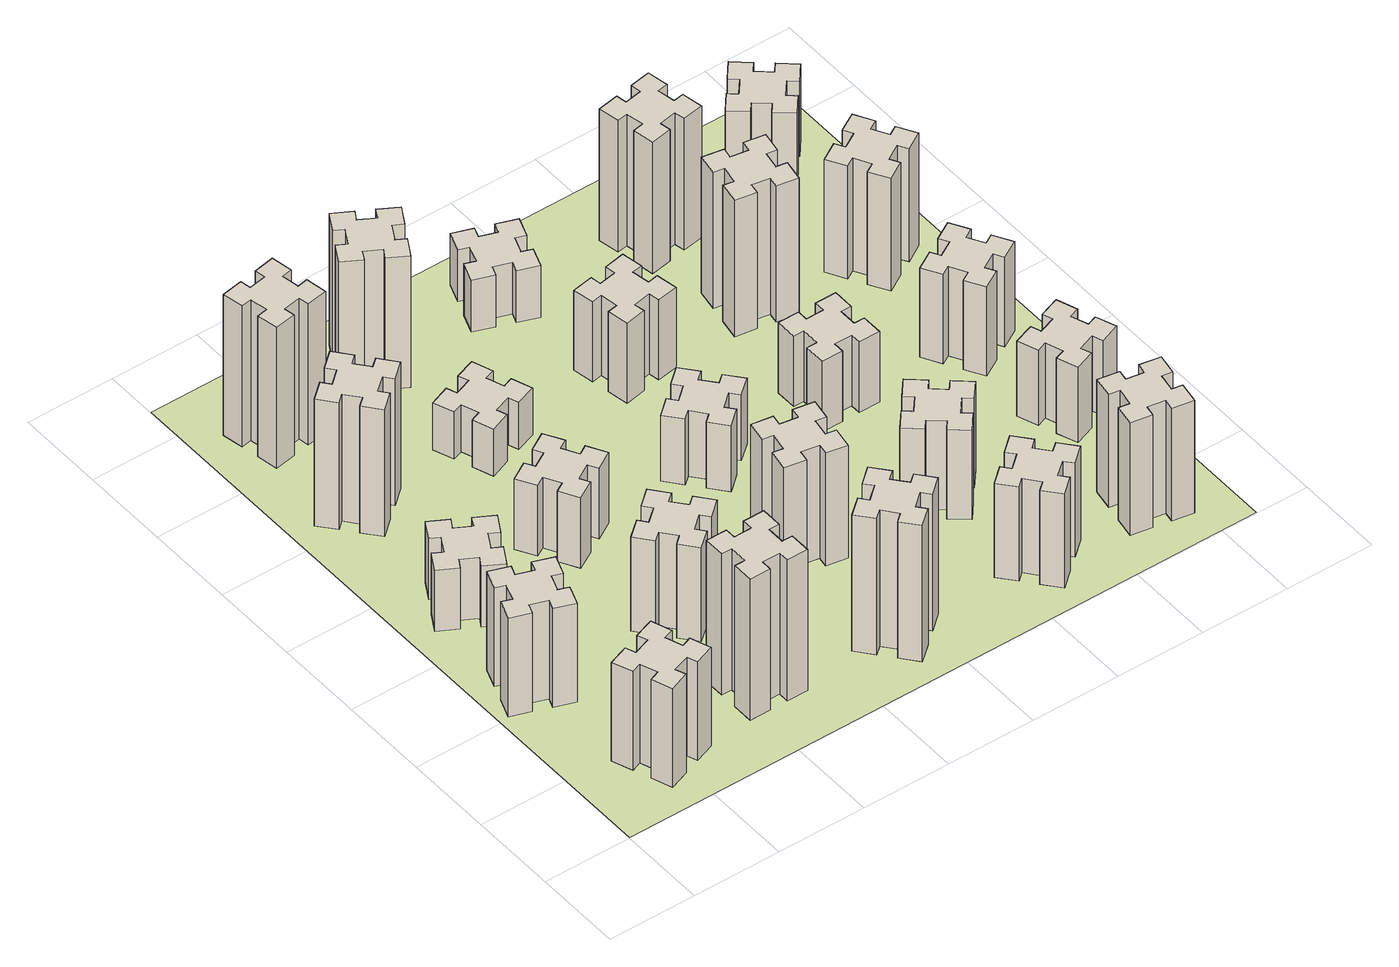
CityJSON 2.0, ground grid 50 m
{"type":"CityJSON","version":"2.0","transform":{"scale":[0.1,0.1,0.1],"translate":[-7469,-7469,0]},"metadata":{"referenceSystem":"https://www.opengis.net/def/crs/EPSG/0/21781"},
"CityObjects":{
"building1":{"type":"Building","attributes":{"class":"1000","function":"1000","usage":"1000","yearOfConstruction":2016,"roofType":"1000","measuredHeight":63,"storeysAboveGround":30,"storeysBelowGround":0},"geometry":[{"type":"Solid","lod":"1","boundaries":[[[[0,1,2,3,4,5,6,7,8,9,10,11,12,13,14,15,16,17,18,19]],[[17,16,20,21]],[[16,15,22,20]],[[15,14,23,22]],[[14,13,24,23]],[[13,12,25,24]],[[12,11,26,25]],[[11,10,27,26]],[[10,9,28,27]],[[9,8,29,28]],[[8,7,30,29]],[[7,6,31,30]],[[6,5,32,31]],[[5,4,33,32]],[[4,3,34,33]],[[3,2,35,34]],[[2,1,36,35]],[[1,0,37,36]],[[0,19,38,37]],[[19,18,39,38]],[[18,17,21,39]],[[24,25,26,27,28,29,30,31,32,33,34,35,36,37,38,39,21,20,22,23]]]]}]},
"building2":{"type":"Building","attributes":{"class":"1000","function":"1000","usage":"1000","yearOfConstruction":2016,"roofType":"1000","measuredHeight":63,"storeysAboveGround":30,"storeysBelowGround":0},"geometry":[{"type":"Solid","lod":"1","boundaries":[[[[40,41,42,43,44,45,46,47,48,49,50,51,52,53,54,55,56,57,58,59]],[[57,56,60,61]],[[56,55,62,60]],[[55,54,63,62]],[[54,53,64,63]],[[53,52,65,64]],[[52,51,66,65]],[[51,50,67,66]],[[50,49,68,67]],[[49,48,69,68]],[[48,47,70,69]],[[47,46,71,70]],[[46,45,72,71]],[[45,44,73,72]],[[44,43,74,73]],[[43,42,75,74]],[[42,41,76,75]],[[41,40,77,76]],[[40,59,78,77]],[[59,58,79,78]],[[58,57,61,79]],[[64,65,66,67,68,69,70,71,72,73,74,75,76,77,78,79,61,60,62,63]]]]}]},
"building3":{"type":"Building","attributes":{"class":"1000","function":"1000","usage":"1000","yearOfConstruction":2016,"roofType":"1000","measuredHeight":39,"storeysAboveGround":30,"storeysBelowGround":0},"geometry":[{"type":"Solid","lod":"1","boundaries":[[[[80,81,82,83,84,85,86,87,88,89,90,91,92,93,94,95,96,97,98,99]],[[97,96,100,101]],[[96,95,102,100]],[[95,94,103,102]],[[94,93,104,103]],[[93,92,105,104]],[[92,91,106,105]],[[91,90,107,106]],[[90,89,108,107]],[[89,88,109,108]],[[88,87,110,109]],[[87,86,111,110]],[[86,85,112,111]],[[85,84,113,112]],[[84,83,114,113]],[[83,82,115,114]],[[82,81,116,115]],[[81,80,117,116]],[[80,99,118,117]],[[99,98,119,118]],[[98,97,101,119]],[[104,105,106,107,108,109,110,111,112,113,114,115,116,117,118,119,101,100,102,103]]]]}]},
"building4":{"type":"Building","attributes":{"class":"1000","function":"1000","usage":"1000","yearOfConstruction":2016,"roofType":"1000","measuredHeight":81,"storeysAboveGround":30,"storeysBelowGround":0},"geometry":[{"type":"Solid","lod":"1","boundaries":[[[[120,121,122,123,124,125,126,127,128,129,130,131,132,133,134,135,136,137,138,139]],[[137,136,140,141]],[[136,135,142,140]],[[135,134,143,142]],[[134,133,144,143]],[[133,132,145,144]],[[132,131,146,145]],[[131,130,147,146]],[[130,129,148,147]],[[129,128,149,148]],[[128,127,150,149]],[[127,126,151,150]],[[126,125,152,151]],[[125,124,153,152]],[[124,123,154,153]],[[123,122,155,154]],[[122,121,156,155]],[[121,120,157,156]],[[120,139,158,157]],[[139,138,159,158]],[[138,137,141,159]],[[144,145,146,147,148,149,150,151,152,153,154,155,156,157,158,159,141,140,142,143]]]]}]},
"building5":{"type":"Building","attributes":{"class":"1000","function":"1000","usage":"1000","yearOfConstruction":2016,"roofType":"1000","measuredHeight":90,"storeysAboveGround":30,"storeysBelowGround":0},"geometry":[{"type":"Solid","lod":"1","boundaries":[[[[160,161,162,163,164,165,166,167,168,169,170,171,172,173,174,175,176,177,178,179]],[[177,176,180,181]],[[176,175,182,180]],[[175,174,183,182]],[[174,173,184,183]],[[173,172,185,184]],[[172,171,186,185]],[[171,170,187,186]],[[170,169,188,187]],[[169,168,189,188]],[[168,167,190,189]],[[167,166,191,190]],[[166,165,192,191]],[[165,164,193,192]],[[164,163,194,193]],[[163,162,195,194]],[[162,161,196,195]],[[161,160,197,196]],[[160,179,198,197]],[[179,178,199,198]],[[178,177,181,199]],[[184,185,186,187,188,189,190,191,192,193,194,195,196,197,198,199,181,180,182,183]]]]}]},
"building6":{"type":"Building","attributes":{"class":"1000","function":"1000","usage":"1000","yearOfConstruction":2016,"roofType":"1000","measuredHeight":90,"storeysAboveGround":30,"storeysBelowGround":0},"geometry":[{"type":"Solid","lod":"1","boundaries":[[[[200,201,202,203,204,205,206,207,208,209,210,211,212,213,214,215,216,217,218,219]],[[217,216,220,221]],[[216,215,222,220]],[[215,214,223,222]],[[214,213,224,223]],[[213,212,225,224]],[[212,211,226,225]],[[211,210,227,226]],[[210,209,228,227]],[[209,208,229,228]],[[208,207,230,229]],[[207,206,231,230]],[[206,205,232,231]],[[205,204,233,232]],[[204,203,234,233]],[[203,202,235,234]],[[202,201,236,235]],[[201,200,237,236]],[[200,219,238,237]],[[219,218,239,238]],[[218,217,221,239]],[[224,225,226,227,228,229,230,231,232,233,234,235,236,237,238,239,221,220,222,223]]]]}]},
"building7":{"type":"Building","attributes":{"class":"1000","function":"1000","usage":"1000","yearOfConstruction":2016,"roofType":"1000","measuredHeight":60,"storeysAboveGround":30,"storeysBelowGround":0},"geometry":[{"type":"Solid","lod":"1","boundaries":[[[[240,241,242,243,244,245,246,247,248,249,250,251,252,253,254,255,256,257,258,259]],[[257,256,260,261]],[[256,255,262,260]],[[255,254,263,262]],[[254,253,264,263]],[[253,252,265,264]],[[252,251,266,265]],[[251,250,267,266]],[[250,249,268,267]],[[249,248,269,268]],[[248,247,270,269]],[[247,246,271,270]],[[246,245,272,271]],[[245,244,273,272]],[[244,243,274,273]],[[243,242,275,274]],[[242,241,276,275]],[[241,240,277,276]],[[240,259,278,277]],[[259,258,279,278]],[[258,257,261,279]],[[264,265,266,267,268,269,270,271,272,273,274,275,276,277,278,279,261,260,262,263]]]]}]},
"building8":{"type":"Building","attributes":{"class":"1000","function":"1000","usage":"1000","yearOfConstruction":2016,"roofType":"1000","measuredHeight":45,"storeysAboveGround":30,"storeysBelowGround":0},"geometry":[{"type":"Solid","lod":"1","boundaries":[[[[280,281,282,283,284,285,286,287,288,289,290,291,292,293,294,295,296,297,298,299]],[[297,296,300,301]],[[296,295,302,300]],[[295,294,303,302]],[[294,293,304,303]],[[293,292,305,304]],[[292,291,306,305]],[[291,290,307,306]],[[290,289,308,307]],[[289,288,309,308]],[[288,287,310,309]],[[287,286,311,310]],[[286,285,312,311]],[[285,284,313,312]],[[284,283,314,313]],[[283,282,315,314]],[[282,281,316,315]],[[281,280,317,316]],[[280,299,318,317]],[[299,298,319,318]],[[298,297,301,319]],[[304,305,306,307,308,309,310,311,312,313,314,315,316,317,318,319,301,300,302,303]]]]}]},
"building9":{"type":"Building","attributes":{"class":"1000","function":"1000","usage":"1000","yearOfConstruction":2016,"roofType":"1000","measuredHeight":30,"storeysAboveGround":30,"storeysBelowGround":0},"geometry":[{"type":"Solid","lod":"1","boundaries":[[[[320,321,322,323,324,325,326,327,328,329,330,331,332,333,334,335,336,337,338,339]],[[337,336,340,341]],[[336,335,342,340]],[[335,334,343,342]],[[334,333,344,343]],[[333,332,345,344]],[[332,331,346,345]],[[331,330,347,346]],[[330,329,348,347]],[[329,328,349,348]],[[328,327,350,349]],[[327,326,351,350]],[[326,325,352,351]],[[325,324,353,352]],[[324,323,354,353]],[[323,322,355,354]],[[322,321,356,355]],[[321,320,357,356]],[[320,339,358,357]],[[339,338,359,358]],[[338,337,341,359]],[[344,345,346,347,348,349,350,351,352,353,354,355,356,357,358,359,341,340,342,343]]]]}]},
"building10":{"type":"Building","attributes":{"class":"1000","function":"1000","usage":"1000","yearOfConstruction":2016,"roofType":"1000","measuredHeight":87,"storeysAboveGround":30,"storeysBelowGround":0},"geometry":[{"type":"Solid","lod":"1","boundaries":[[[[360,361,362,363,364,365,366,367,368,369,370,371,372,373,374,375,376,377,378,379]],[[377,376,380,381]],[[376,375,382,380]],[[375,374,383,382]],[[374,373,384,383]],[[373,372,385,384]],[[372,371,386,385]],[[371,370,387,386]],[[370,369,388,387]],[[369,368,389,388]],[[368,367,390,389]],[[367,366,391,390]],[[366,365,392,391]],[[365,364,393,392]],[[364,363,394,393]],[[363,362,395,394]],[[362,361,396,395]],[[361,360,397,396]],[[360,379,398,397]],[[379,378,399,398]],[[378,377,381,399]],[[384,385,386,387,388,389,390,391,392,393,394,395,396,397,398,399,381,380,382,383]]]]}]},
"building11":{"type":"Building","attributes":{"class":"1000","function":"1000","usage":"1000","yearOfConstruction":2016,"roofType":"1000","measuredHeight":84,"storeysAboveGround":30,"storeysBelowGround":0},"geometry":[{"type":"Solid","lod":"1","boundaries":[[[[400,401,402,403,404,405,406,407,408,409,410,411,412,413,414,415,416,417,418,419]],[[417,416,420,421]],[[416,415,422,420]],[[415,414,423,422]],[[414,413,424,423]],[[413,412,425,424]],[[412,411,426,425]],[[411,410,427,426]],[[410,409,428,427]],[[409,408,429,428]],[[408,407,430,429]],[[407,406,431,430]],[[406,405,432,431]],[[405,404,433,432]],[[404,403,434,433]],[[403,402,435,434]],[[402,401,436,435]],[[401,400,437,436]],[[400,419,438,437]],[[419,418,439,438]],[[418,417,421,439]],[[424,425,426,427,428,429,430,431,432,433,434,435,436,437,438,439,421,420,422,423]]]]}]},
"building12":{"type":"Building","attributes":{"class":"1000","function":"1000","usage":"1000","yearOfConstruction":2016,"roofType":"1000","measuredHeight":72,"storeysAboveGround":30,"storeysBelowGround":0},"geometry":[{"type":"Solid","lod":"1","boundaries":[[[[440,441,442,443,444,445,446,447,448,449,450,451,452,453,454,455,456,457,458,459]],[[457,456,460,461]],[[456,455,462,460]],[[455,454,463,462]],[[454,453,464,463]],[[453,452,465,464]],[[452,451,466,465]],[[451,450,467,466]],[[450,449,468,467]],[[449,448,469,468]],[[448,447,470,469]],[[447,446,471,470]],[[446,445,472,471]],[[445,444,473,472]],[[444,443,474,473]],[[443,442,475,474]],[[442,441,476,475]],[[441,440,477,476]],[[440,459,478,477]],[[459,458,479,478]],[[458,457,461,479]],[[464,465,466,467,468,469,470,471,472,473,474,475,476,477,478,479,461,460,462,463]]]]}]},
"building13":{"type":"Building","attributes":{"class":"1000","function":"1000","usage":"1000","yearOfConstruction":2016,"roofType":"1000","measuredHeight":42,"storeysAboveGround":30,"storeysBelowGround":0},"geometry":[{"type":"Solid","lod":"1","boundaries":[[[[480,481,482,483,484,485,486,487,488,489,490,491,492,493,494,495,496,497,498,499]],[[497,496,500,501]],[[496,495,502,500]],[[495,494,503,502]],[[494,493,504,503]],[[493,492,505,504]],[[492,491,506,505]],[[491,490,507,506]],[[490,489,508,507]],[[489,488,509,508]],[[488,487,510,509]],[[487,486,511,510]],[[486,485,512,511]],[[485,484,513,512]],[[484,483,514,513]],[[483,482,515,514]],[[482,481,516,515]],[[481,480,517,516]],[[480,499,518,517]],[[499,498,519,518]],[[498,497,501,519]],[[504,505,506,507,508,509,510,511,512,513,514,515,516,517,518,519,501,500,502,503]]]]}]},
"building14":{"type":"Building","attributes":{"class":"1000","function":"1000","usage":"1000","yearOfConstruction":2016,"roofType":"1000","measuredHeight":51,"storeysAboveGround":30,"storeysBelowGround":0},"geometry":[{"type":"Solid","lod":"1","boundaries":[[[[520,521,522,523,524,525,526,527,528,529,530,531,532,533,534,535,536,537,538,539]],[[537,536,540,541]],[[536,535,542,540]],[[535,534,543,542]],[[534,533,544,543]],[[533,532,545,544]],[[532,531,546,545]],[[531,530,547,546]],[[530,529,548,547]],[[529,528,549,548]],[[528,527,550,549]],[[527,526,551,550]],[[526,525,552,551]],[[525,524,553,552]],[[524,523,554,553]],[[523,522,555,554]],[[522,521,556,555]],[[521,520,557,556]],[[520,539,558,557]],[[539,538,559,558]],[[538,537,541,559]],[[544,545,546,547,548,549,550,551,552,553,554,555,556,557,558,559,541,540,542,543]]]]}]},
"building15":{"type":"Building","attributes":{"class":"1000","function":"1000","usage":"1000","yearOfConstruction":2016,"roofType":"1000","measuredHeight":33,"storeysAboveGround":30,"storeysBelowGround":0},"geometry":[{"type":"Solid","lod":"1","boundaries":[[[[560,561,562,563,564,565,566,567,568,569,570,571,572,573,574,575,576,577,578,579]],[[577,576,580,581]],[[576,575,582,580]],[[575,574,583,582]],[[574,573,584,583]],[[573,572,585,584]],[[572,571,586,585]],[[571,570,587,586]],[[570,569,588,587]],[[569,568,589,588]],[[568,567,590,589]],[[567,566,591,590]],[[566,565,592,591]],[[565,564,593,592]],[[564,563,594,593]],[[563,562,595,594]],[[562,561,596,595]],[[561,560,597,596]],[[560,579,598,597]],[[579,578,599,598]],[[578,577,581,599]],[[584,585,586,587,588,589,590,591,592,593,594,595,596,597,598,599,581,580,582,583]]]]}]},
"building16":{"type":"Building","attributes":{"class":"1000","function":"1000","usage":"1000","yearOfConstruction":2016,"roofType":"1000","measuredHeight":60,"storeysAboveGround":30,"storeysBelowGround":0},"geometry":[{"type":"Solid","lod":"1","boundaries":[[[[600,601,602,603,604,605,606,607,608,609,610,611,612,613,614,615,616,617,618,619]],[[617,616,620,621]],[[616,615,622,620]],[[615,614,623,622]],[[614,613,624,623]],[[613,612,625,624]],[[612,611,626,625]],[[611,610,627,626]],[[610,609,628,627]],[[609,608,629,628]],[[608,607,630,629]],[[607,606,631,630]],[[606,605,632,631]],[[605,604,633,632]],[[604,603,634,633]],[[603,602,635,634]],[[602,601,636,635]],[[601,600,637,636]],[[600,619,638,637]],[[619,618,639,638]],[[618,617,621,639]],[[624,625,626,627,628,629,630,631,632,633,634,635,636,637,638,639,621,620,622,623]]]]}]},
"building17":{"type":"Building","attributes":{"class":"1000","function":"1000","usage":"1000","yearOfConstruction":2016,"roofType":"1000","measuredHeight":57,"storeysAboveGround":30,"storeysBelowGround":0},"geometry":[{"type":"Solid","lod":"1","boundaries":[[[[640,641,642,643,644,645,646,647,648,649,650,651,652,653,654,655,656,657,658,659]],[[657,656,660,661]],[[656,655,662,660]],[[655,654,663,662]],[[654,653,664,663]],[[653,652,665,664]],[[652,651,666,665]],[[651,650,667,666]],[[650,649,668,667]],[[649,648,669,668]],[[648,647,670,669]],[[647,646,671,670]],[[646,645,672,671]],[[645,644,673,672]],[[644,643,674,673]],[[643,642,675,674]],[[642,641,676,675]],[[641,640,677,676]],[[640,659,678,677]],[[659,658,679,678]],[[658,657,661,679]],[[664,665,666,667,668,669,670,671,672,673,674,675,676,677,678,679,661,660,662,663]]]]}]},
"building18":{"type":"Building","attributes":{"class":"1000","function":"1000","usage":"1000","yearOfConstruction":2016,"roofType":"1000","measuredHeight":45,"storeysAboveGround":30,"storeysBelowGround":0},"geometry":[{"type":"Solid","lod":"1","boundaries":[[[[680,681,682,683,684,685,686,687,688,689,690,691,692,693,694,695,696,697,698,699]],[[697,696,700,701]],[[696,695,702,700]],[[695,694,703,702]],[[694,693,704,703]],[[693,692,705,704]],[[692,691,706,705]],[[691,690,707,706]],[[690,689,708,707]],[[689,688,709,708]],[[688,687,710,709]],[[687,686,711,710]],[[686,685,712,711]],[[685,684,713,712]],[[684,683,714,713]],[[683,682,715,714]],[[682,681,716,715]],[[681,680,717,716]],[[680,699,718,717]],[[699,698,719,718]],[[698,697,701,719]],[[704,705,706,707,708,709,710,711,712,713,714,715,716,717,718,719,701,700,702,703]]]]}]},
"building19":{"type":"Building","attributes":{"class":"1000","function":"1000","usage":"1000","yearOfConstruction":2016,"roofType":"1000","measuredHeight":72,"storeysAboveGround":30,"storeysBelowGround":0},"geometry":[{"type":"Solid","lod":"1","boundaries":[[[[720,721,722,723,724,725,726,727,728,729,730,731,732,733,734,735,736,737,738,739]],[[737,736,740,741]],[[736,735,742,740]],[[735,734,743,742]],[[734,733,744,743]],[[733,732,745,744]],[[732,731,746,745]],[[731,730,747,746]],[[730,729,748,747]],[[729,728,749,748]],[[728,727,750,749]],[[727,726,751,750]],[[726,725,752,751]],[[725,724,753,752]],[[724,723,754,753]],[[723,722,755,754]],[[722,721,756,755]],[[721,720,757,756]],[[720,739,758,757]],[[739,738,759,758]],[[738,737,741,759]],[[744,745,746,747,748,749,750,751,752,753,754,755,756,757,758,759,741,740,742,743]]]]}]},
"building20":{"type":"Building","attributes":{"class":"1000","function":"1000","usage":"1000","yearOfConstruction":2016,"roofType":"1000","measuredHeight":87,"storeysAboveGround":30,"storeysBelowGround":0},"geometry":[{"type":"Solid","lod":"1","boundaries":[[[[760,761,762,763,764,765,766,767,768,769,770,771,772,773,774,775,776,777,778,779]],[[777,776,780,781]],[[776,775,782,780]],[[775,774,783,782]],[[774,773,784,783]],[[773,772,785,784]],[[772,771,786,785]],[[771,770,787,786]],[[770,769,788,787]],[[769,768,789,788]],[[768,767,790,789]],[[767,766,791,790]],[[766,765,792,791]],[[765,764,793,792]],[[764,763,794,793]],[[763,762,795,794]],[[762,761,796,795]],[[761,760,797,796]],[[760,779,798,797]],[[779,778,799,798]],[[778,777,781,799]],[[784,785,786,787,788,789,790,791,792,793,794,795,796,797,798,799,781,780,782,783]]]]}]},
"building21":{"type":"Building","attributes":{"class":"1000","function":"1000","usage":"1000","yearOfConstruction":2016,"roofType":"1000","measuredHeight":84,"storeysAboveGround":30,"storeysBelowGround":0},"geometry":[{"type":"Solid","lod":"1","boundaries":[[[[800,801,802,803,804,805,806,807,808,809,810,811,812,813,814,815,816,817,818,819]],[[817,816,820,821]],[[816,815,822,820]],[[815,814,823,822]],[[814,813,824,823]],[[813,812,825,824]],[[812,811,826,825]],[[811,810,827,826]],[[810,809,828,827]],[[809,808,829,828]],[[808,807,830,829]],[[807,806,831,830]],[[806,805,832,831]],[[805,804,833,832]],[[804,803,834,833]],[[803,802,835,834]],[[802,801,836,835]],[[801,800,837,836]],[[800,819,838,837]],[[819,818,839,838]],[[818,817,821,839]],[[824,825,826,827,828,829,830,831,832,833,834,835,836,837,838,839,821,820,822,823]]]]}]},
"building22":{"type":"Building","attributes":{"class":"1000","function":"1000","usage":"1000","yearOfConstruction":2016,"roofType":"1000","measuredHeight":48,"storeysAboveGround":30,"storeysBelowGround":0},"geometry":[{"type":"Solid","lod":"1","boundaries":[[[[840,841,842,843,844,845,846,847,848,849,850,851,852,853,854,855,856,857,858,859]],[[857,856,860,861]],[[856,855,862,860]],[[855,854,863,862]],[[854,853,864,863]],[[853,852,865,864]],[[852,851,866,865]],[[851,850,867,866]],[[850,849,868,867]],[[849,848,869,868]],[[848,847,870,869]],[[847,846,871,870]],[[846,845,872,871]],[[845,844,873,872]],[[844,843,874,873]],[[843,842,875,874]],[[842,841,876,875]],[[841,840,877,876]],[[840,859,878,877]],[[859,858,879,878]],[[858,857,861,879]],[[864,865,866,867,868,869,870,871,872,873,874,875,876,877,878,879,861,860,862,863]]]]}]},
"building23":{"type":"Building","attributes":{"class":"1000","function":"1000","usage":"1000","yearOfConstruction":2016,"roofType":"1000","measuredHeight":57,"storeysAboveGround":30,"storeysBelowGround":0},"geometry":[{"type":"Solid","lod":"1","boundaries":[[[[880,881,882,883,884,885,886,887,888,889,890,891,892,893,894,895,896,897,898,899]],[[897,896,900,901]],[[896,895,902,900]],[[895,894,903,902]],[[894,893,904,903]],[[893,892,905,904]],[[892,891,906,905]],[[891,890,907,906]],[[890,889,908,907]],[[889,888,909,908]],[[888,887,910,909]],[[887,886,911,910]],[[886,885,912,911]],[[885,884,913,912]],[[884,883,914,913]],[[883,882,915,914]],[[882,881,916,915]],[[881,880,917,916]],[[880,899,918,917]],[[899,898,919,918]],[[898,897,901,919]],[[904,905,906,907,908,909,910,911,912,913,914,915,916,917,918,919,901,900,902,903]]]]}]},
"building24":{"type":"Building","attributes":{"class":"1000","function":"1000","usage":"1000","yearOfConstruction":2016,"roofType":"1000","measuredHeight":72,"storeysAboveGround":30,"storeysBelowGround":0},"geometry":[{"type":"Solid","lod":"1","boundaries":[[[[920,921,922,923,924,925,926,927,928,929,930,931,932,933,934,935,936,937,938,939]],[[937,936,940,941]],[[936,935,942,940]],[[935,934,943,942]],[[934,933,944,943]],[[933,932,945,944]],[[932,931,946,945]],[[931,930,947,946]],[[930,929,948,947]],[[929,928,949,948]],[[928,927,950,949]],[[927,926,951,950]],[[926,925,952,951]],[[925,924,953,952]],[[924,923,954,953]],[[923,922,955,954]],[[922,921,956,955]],[[921,920,957,956]],[[920,939,958,957]],[[939,938,959,958]],[[938,937,941,959]],[[944,945,946,947,948,949,950,951,952,953,954,955,956,957,958,959,941,940,942,943]]]]}]},
"building25":{"type":"Building","attributes":{"class":"1000","function":"1000","usage":"1000","yearOfConstruction":2016,"roofType":"1000","measuredHeight":48,"storeysAboveGround":30,"storeysBelowGround":0},"geometry":[{"type":"Solid","lod":"1","boundaries":[[[[960,961,962,963,964,965,966,967,968,969,970,971,972,973,974,975,976,977,978,979]],[[977,976,980,981]],[[976,975,982,980]],[[975,974,983,982]],[[974,973,984,983]],[[973,972,985,984]],[[972,971,986,985]],[[971,970,987,986]],[[970,969,988,987]],[[969,968,989,988]],[[968,967,990,989]],[[967,966,991,990]],[[966,965,992,991]],[[965,964,993,992]],[[964,963,994,993]],[[963,962,995,994]],[[962,961,996,995]],[[961,960,997,996]],[[960,979,998,997]],[[979,978,999,998]],[[978,977,981,999]],[[984,985,986,987,988,989,990,991,992,993,994,995,996,997,998,999,981,980,982,983]]]]}]},
"landuse1":{"type":"LandUse","attributes":{"name":"plot1","function":"1010"},"geometry":[{"type":"MultiSurface","lod":"1","boundaries":[[[1000,1001,1002,1003]]]}]}
},
"vertices":[
[355,385,0],[389,291,0],[333,270,0],[374,157,0],[487,199,0],[466,255,0],[560,289,0],[580,233,0],[693,274,0],[652,387,0],[596,366,0],[562,460,0],[618,480,0],[577,593,0],[464,552,0],[485,496,0],[391,462,0],[370,518,0],[257,477,0],[299,364,0],[391,462,630],[370,518,630],[485,496,630],[464,552,630],[577,593,630],[618,480,630],[562,460,630],[596,366,630],[652,387,630],[693,274,630],[580,233,630],[560,289,630],[466,255,630],[487,199,630],[374,157,630],[333,270,630],[389,291,630],[355,385,630],[299,364,630],[257,477,630],
[189,1200,0],[155,1106,0],[99,1127,0],[57,1014,0],[170,973,0],[191,1029,0],[285,995,0],[264,939,0],[377,897,0],[418,1010,0],[362,1031,0],[396,1125,0],[452,1104,0],[493,1217,0],[380,1258,0],[360,1202,0],[266,1236,0],[287,1292,0],[174,1333,0],[133,1220,0],[266,1236,630],[287,1292,630],[360,1202,630],[380,1258,630],[493,1217,630],[452,1104,630],[396,1125,630],[362,1031,630],[418,1010,630],[377,897,630],[264,939,630],[285,995,630],[191,1029,630],[170,973,630],[57,1014,630],[99,1127,630],[155,1106,630],[189,1200,630],[133,1220,630],[174,1333,630],
[474,1826,0],[387,1876,0],[417,1928,0],[313,1988,0],[253,1884,0],[305,1854,0],[255,1767,0],[203,1797,0],[143,1693,0],[247,1633,0],[277,1685,0],[364,1635,0],[334,1583,0],[438,1523,0],[498,1627,0],[446,1657,0],[496,1744,0],[548,1714,0],[608,1818,0],[504,1878,0],[496,1744,390],[548,1714,390],[446,1657,390],[498,1627,390],[438,1523,390],[334,1583,390],[364,1635,390],[277,1685,390],[247,1633,390],[143,1693,390],[203,1797,390],[255,1767,390],[305,1854,390],[253,1884,390],[313,1988,390],[417,1928,390],[387,1876,390],[474,1826,390],[504,1878,390],[608,1818,390],
[343,2712,0],[266,2647,0],[228,2693,0],[136,2616,0],[213,2524,0],[259,2563,0],[323,2486,0],[277,2448,0],[354,2356,0],[446,2433,0],[408,2479,0],[484,2543,0],[523,2497,0],[615,2574,0],[538,2666,0],[492,2628,0],[427,2704,0],[473,2743,0],[396,2835,0],[304,2758,0],[427,2704,810],[473,2743,810],[492,2628,810],[538,2666,810],[615,2574,810],[523,2497,810],[484,2543,810],[408,2479,810],[446,2433,810],[354,2356,810],[277,2448,810],[323,2486,810],[259,2563,810],[213,2524,810],[136,2616,810],[228,2693,810],[266,2647,810],[343,2712,810],[304,2758,810],[396,2835,810],
[1165,585,0],[1065,585,0],[1065,645,0],[945,645,0],[945,525,0],[1005,525,0],[1005,425,0],[945,425,0],[945,305,0],[1065,305,0],[1065,365,0],[1165,365,0],[1165,305,0],[1285,305,0],[1285,425,0],[1225,425,0],[1225,525,0],[1285,525,0],[1285,645,0],[1165,645,0],[1225,525,900],[1285,525,900],[1225,425,900],[1285,425,900],[1285,305,900],[1165,305,900],[1165,365,900],[1065,365,900],[1065,305,900],[945,305,900],[945,425,900],[1005,425,900],[1005,525,900],[945,525,900],[945,645,900],[1065,645,900],[1065,585,900],[1165,585,900],[1165,645,900],[1285,645,900],
[258,3265,0],[276,3167,0],[217,3157,0],[237,3038,0],[356,3059,0],[345,3118,0],[444,3136,0],[454,3077,0],[572,3097,0],[551,3216,0],[492,3205,0],[475,3304,0],[534,3314,0],[513,3432,0],[395,3411,0],[405,3352,0],[307,3335,0],[297,3394,0],[178,3373,0],[199,3255,0],[307,3335,900],[297,3394,900],[405,3352,900],[395,3411,900],[513,3432,900],[534,3314,900],[475,3304,900],[492,3205,900],[551,3216,900],[572,3097,900],[454,3077,900],[444,3136,900],[345,3118,900],[356,3059,900],[237,3038,900],[217,3157,900],[276,3167,900],[258,3265,900],[199,3255,900],[178,3373,900],
[1148,999,0],[1224,1063,0],[1263,1017,0],[1355,1094,0],[1278,1186,0],[1232,1148,0],[1167,1224,0],[1213,1263,0],[1136,1355,0],[1044,1278,0],[1083,1232,0],[1006,1167,0],[968,1213,0],[876,1136,0],[953,1044,0],[999,1083,0],[1063,1006,0],[1017,968,0],[1094,876,0],[1186,953,0],[1063,1006,600],[1017,968,600],[999,1083,600],[953,1044,600],[876,1136,600],[968,1213,600],[1006,1167,600],[1083,1232,600],[1044,1278,600],[1136,1355,600],[1213,1263,600],[1167,1224,600],[1232,1148,600],[1278,1186,600],[1355,1094,600],[1263,1017,600],[1224,1063,600],[1148,999,600],[1186,953,600],[1094,876,600],
[1136,1867,0],[1086,1954,0],[1138,1984,0],[1078,2088,0],[974,2028,0],[1004,1976,0],[917,1926,0],[887,1978,0],[783,1918,0],[843,1814,0],[895,1844,0],[945,1757,0],[893,1727,0],[953,1623,0],[1057,1683,0],[1027,1735,0],[1114,1785,0],[1144,1733,0],[1248,1793,0],[1188,1897,0],[1114,1785,450],[1144,1733,450],[1027,1735,450],[1057,1683,450],[953,1623,450],[893,1727,450],[945,1757,450],[895,1844,450],[843,1814,450],[783,1918,450],[887,1978,450],[917,1926,450],[1004,1976,450],[974,2028,450],[1078,2088,450],[1138,1984,450],[1086,1954,450],[1136,1867,450],[1188,1897,450],[1248,1793,450],
[1106,2475,0],[1200,2509,0],[1220,2453,0],[1333,2494,0],[1292,2607,0],[1236,2586,0],[1202,2680,0],[1258,2700,0],[1217,2813,0],[1104,2772,0],[1125,2716,0],[1031,2682,0],[1010,2738,0],[897,2697,0],[939,2584,0],[995,2605,0],[1029,2511,0],[973,2490,0],[1014,2377,0],[1127,2419,0],[1029,2511,300],[973,2490,300],[995,2605,300],[939,2584,300],[897,2697,300],[1010,2738,300],[1031,2682,300],[1125,2716,300],[1104,2772,300],[1217,2813,300],[1258,2700,300],[1202,2680,300],[1236,2586,300],[1292,2607,300],[1333,2494,300],[1220,2453,300],[1200,2509,300],[1106,2475,300],[1127,2419,300],[1014,2377,300],
[1823,492,0],[1746,427,0],[1708,473,0],[1616,396,0],[1693,304,0],[1739,343,0],[1803,266,0],[1757,228,0],[1834,136,0],[1926,213,0],[1888,259,0],[1964,323,0],[2003,277,0],[2095,354,0],[2018,446,0],[1972,408,0],[1907,484,0],[1953,523,0],[1876,615,0],[1784,538,0],[1907,484,870],[1953,523,870],[1972,408,870],[2018,446,870],[2095,354,870],[2003,277,870],[1964,323,870],[1888,259,870],[1926,213,870],[1834,136,870],[1757,228,870],[1803,266,870],[1739,343,870],[1693,304,870],[1616,396,870],[1708,473,870],[1746,427,870],[1823,492,870],[1784,538,870],[1876,615,870],
[1086,3237,0],[1136,3324,0],[1188,3294,0],[1248,3398,0],[1144,3458,0],[1114,3406,0],[1027,3456,0],[1057,3508,0],[953,3568,0],[893,3464,0],[945,3434,0],[895,3347,0],[843,3377,0],[783,3273,0],[887,3213,0],[917,3265,0],[1004,3215,0],[974,3163,0],[1078,3103,0],[1138,3207,0],[1004,3215,840],[974,3163,840],[917,3265,840],[887,3213,840],[783,3273,840],[843,3377,840],[895,3347,840],[945,3434,840],[893,3464,840],[953,3568,840],[1057,3508,840],[1027,3456,840],[1114,3406,840],[1144,3458,840],[1248,3398,840],[1188,3294,840],[1136,3324,840],[1086,3237,840],[1138,3207,840],[1078,3103,840],
[1924,1215,0],[1825,1232,0],[1836,1291,0],[1717,1312,0],[1697,1194,0],[1756,1184,0],[1738,1085,0],[1679,1096,0],[1658,977,0],[1777,957,0],[1787,1016,0],[1885,998,0],[1875,939,0],[1993,918,0],[2014,1037,0],[1955,1047,0],[1972,1145,0],[2031,1135,0],[2052,1253,0],[1934,1274,0],[1972,1145,720],[2031,1135,720],[1955,1047,720],[2014,1037,720],[1993,918,720],[1875,939,720],[1885,998,720],[1787,1016,720],[1777,957,720],[1658,977,720],[1679,1096,720],[1738,1085,720],[1756,1184,720],[1697,1194,720],[1717,1312,720],[1836,1291,720],[1825,1232,720],[1924,1215,720],[1934,1274,720],[2052,1253,720],
[1739,1823,0],[1803,1746,0],[1757,1708,0],[1834,1616,0],[1926,1693,0],[1888,1739,0],[1964,1803,0],[2003,1757,0],[2095,1834,0],[2018,1926,0],[1972,1888,0],[1907,1964,0],[1953,2003,0],[1876,2095,0],[1784,2018,0],[1823,1972,0],[1746,1907,0],[1708,1953,0],[1616,1876,0],[1693,1784,0],[1746,1907,420],[1708,1953,420],[1823,1972,420],[1784,2018,420],[1876,2095,420],[1953,2003,420],[1907,1964,420],[1972,1888,420],[2018,1926,420],[2095,1834,420],[2003,1757,420],[1964,1803,420],[1888,1739,420],[1926,1693,420],[1834,1616,420],[1757,1708,420],[1803,1746,420],[1739,1823,420],[1693,1784,420],[1616,1876,420],
[2072,2565,0],[2055,2664,0],[2114,2674,0],[2093,2792,0],[1975,2771,0],[1985,2712,0],[1887,2695,0],[1877,2754,0],[1758,2733,0],[1779,2615,0],[1838,2625,0],[1856,2527,0],[1797,2517,0],[1817,2398,0],[1936,2419,0],[1925,2478,0],[2024,2496,0],[2034,2437,0],[2152,2457,0],[2131,2576,0],[2024,2496,510],[2034,2437,510],[1925,2478,510],[1936,2419,510],[1817,2398,510],[1797,2517,510],[1856,2527,510],[1838,2625,510],[1779,2615,510],[1758,2733,510],[1877,2754,510],[1887,2695,510],[1985,2712,510],[1975,2771,510],[2093,2792,510],[2114,2674,510],[2055,2664,510],[2072,2565,510],[2131,2576,510],[2152,2457,510],
[1671,3249,0],[1765,3215,0],[1744,3159,0],[1857,3117,0],[1898,3230,0],[1842,3251,0],[1876,3345,0],[1932,3324,0],[1973,3437,0],[1860,3478,0],[1840,3422,0],[1746,3456,0],[1767,3512,0],[1654,3553,0],[1613,3440,0],[1669,3420,0],[1635,3326,0],[1579,3347,0],[1537,3234,0],[1650,3193,0],[1635,3326,330],[1579,3347,330],[1669,3420,330],[1613,3440,330],[1654,3553,330],[1767,3512,330],[1746,3456,330],[1840,3422,330],[1860,3478,330],[1973,3437,330],[1932,3324,330],[1876,3345,330],[1842,3251,330],[1898,3230,330],[1857,3117,330],[1744,3159,330],[1765,3215,330],[1671,3249,330],[1650,3193,330],[1537,3234,330],
[2728,259,0],[2804,323,0],[2843,277,0],[2935,354,0],[2858,446,0],[2812,408,0],[2747,484,0],[2793,523,0],[2716,615,0],[2624,538,0],[2663,492,0],[2586,427,0],[2548,473,0],[2456,396,0],[2533,304,0],[2579,343,0],[2643,266,0],[2597,228,0],[2674,136,0],[2766,213,0],[2643,266,600],[2597,228,600],[2579,343,600],[2533,304,600],[2456,396,600],[2548,473,600],[2586,427,600],[2663,492,600],[2624,538,600],[2716,615,600],[2793,523,600],[2747,484,600],[2812,408,600],[2858,446,600],[2935,354,600],[2843,277,600],[2804,323,600],[2728,259,600],[2766,213,600],[2674,136,600],
[2486,963,0],[2563,899,0],[2524,853,0],[2616,776,0],[2693,868,0],[2647,906,0],[2712,983,0],[2758,944,0],[2835,1036,0],[2743,1113,0],[2704,1067,0],[2628,1132,0],[2666,1178,0],[2574,1255,0],[2497,1163,0],[2543,1124,0],[2479,1048,0],[2433,1086,0],[2356,994,0],[2448,917,0],[2479,1048,570],[2433,1086,570],[2543,1124,570],[2497,1163,570],[2574,1255,570],[2666,1178,570],[2628,1132,570],[2704,1067,570],[2743,1113,570],[2835,1036,570],[2758,944,570],[2712,983,570],[2647,906,570],[2693,868,570],[2616,776,570],[2524,853,570],[2563,899,570],[2486,963,570],[2448,917,570],[2356,994,570],
[2705,1805,0],[2705,1905,0],[2765,1905,0],[2765,2025,0],[2645,2025,0],[2645,1965,0],[2545,1965,0],[2545,2025,0],[2425,2025,0],[2425,1905,0],[2485,1905,0],[2485,1805,0],[2425,1805,0],[2425,1685,0],[2545,1685,0],[2545,1745,0],[2645,1745,0],[2645,1685,0],[2765,1685,0],[2765,1805,0],[2645,1745,450],[2645,1685,450],[2545,1745,450],[2545,1685,450],[2425,1685,450],[2425,1805,450],[2485,1805,450],[2485,1905,450],[2425,1905,450],[2425,2025,450],[2545,2025,450],[2545,1965,450],[2645,1965,450],[2645,2025,450],[2765,2025,450],[2765,1905,450],[2705,1905,450],[2705,1805,450],[2765,1805,450],[2765,1685,450],
[3236,444,0],[3218,345,0],[3159,356,0],[3138,237,0],[3257,217,0],[3267,276,0],[3365,258,0],[3355,199,0],[3473,178,0],[3494,297,0],[3435,307,0],[3452,405,0],[3511,395,0],[3532,513,0],[3414,534,0],[3404,475,0],[3305,492,0],[3316,551,0],[3197,572,0],[3177,454,0],[3305,492,720],[3316,551,720],[3404,475,720],[3414,534,720],[3532,513,720],[3511,395,720],[3452,405,720],[3435,307,720],[3494,297,720],[3473,178,720],[3355,199,720],[3365,258,720],[3267,276,720],[3257,217,720],[3138,237,720],[3159,356,720],[3218,345,720],[3236,444,720],[3177,454,720],[3197,572,720],
[2627,2496,0],[2725,2478,0],[2715,2419,0],[2833,2398,0],[2854,2517,0],[2795,2527,0],[2812,2625,0],[2871,2615,0],[2892,2733,0],[2774,2754,0],[2764,2695,0],[2665,2712,0],[2676,2771,0],[2557,2792,0],[2537,2674,0],[2596,2664,0],[2578,2565,0],[2519,2576,0],[2498,2457,0],[2617,2437,0],[2578,2565,870],[2519,2576,870],[2596,2664,870],[2537,2674,870],[2557,2792,870],[2676,2771,870],[2665,2712,870],[2764,2695,870],[2774,2754,870],[2892,2733,870],[2871,2615,870],[2812,2625,870],[2795,2527,870],[2854,2517,870],[2833,2398,870],[2715,2419,870],[2725,2478,870],[2627,2496,870],[2617,2437,870],[2498,2457,870],
[2478,3265,0],[2496,3167,0],[2437,3157,0],[2457,3038,0],[2576,3059,0],[2565,3118,0],[2664,3136,0],[2674,3077,0],[2792,3097,0],[2771,3216,0],[2712,3205,0],[2695,3304,0],[2754,3314,0],[2733,3432,0],[2615,3411,0],[2625,3352,0],[2527,3335,0],[2517,3394,0],[2398,3373,0],[2419,3255,0],[2527,3335,840],[2517,3394,840],[2625,3352,840],[2615,3411,840],[2733,3432,840],[2754,3314,840],[2695,3304,840],[2712,3205,840],[2771,3216,840],[2792,3097,840],[2674,3077,840],[2664,3136,840],[2565,3118,840],[2576,3059,840],[2457,3038,840],[2437,3157,840],[2496,3167,840],[2478,3265,840],[2419,3255,840],[2398,3373,840],
[3315,1125,0],[3349,1031,0],[3293,1010,0],[3334,897,0],[3447,939,0],[3426,995,0],[3520,1029,0],[3540,973,0],[3653,1014,0],[3612,1127,0],[3556,1106,0],[3522,1200,0],[3578,1220,0],[3537,1333,0],[3424,1292,0],[3445,1236,0],[3351,1202,0],[3330,1258,0],[3217,1217,0],[3259,1104,0],[3351,1202,480],[3330,1258,480],[3445,1236,480],[3424,1292,480],[3537,1333,480],[3578,1220,480],[3522,1200,480],[3556,1106,480],[3612,1127,480],[3653,1014,480],[3540,973,480],[3520,1029,480],[3426,995,480],[3447,939,480],[3334,897,480],[3293,1010,480],[3349,1031,480],[3315,1125,480],[3259,1104,480],[3217,1217,480],
[3215,1744,0],[3265,1657,0],[3213,1627,0],[3273,1523,0],[3377,1583,0],[3347,1635,0],[3434,1685,0],[3464,1633,0],[3568,1693,0],[3508,1797,0],[3456,1767,0],[3406,1854,0],[3458,1884,0],[3398,1988,0],[3294,1928,0],[3324,1876,0],[3237,1826,0],[3207,1878,0],[3103,1818,0],[3163,1714,0],[3237,1826,570],[3207,1878,570],[3324,1876,570],[3294,1928,570],[3398,1988,570],[3458,1884,570],[3406,1854,570],[3456,1767,570],[3508,1797,570],[3568,1693,570],[3464,1633,570],[3434,1685,570],[3347,1635,570],[3377,1583,570],[3273,1523,570],[3213,1627,570],[3265,1657,570],[3215,1744,570],[3163,1714,570],[3103,1818,570],
[3456,2507,0],[3406,2594,0],[3458,2624,0],[3398,2728,0],[3294,2668,0],[3324,2616,0],[3237,2566,0],[3207,2618,0],[3103,2558,0],[3163,2454,0],[3215,2484,0],[3265,2397,0],[3213,2367,0],[3273,2263,0],[3377,2323,0],[3347,2375,0],[3434,2425,0],[3464,2373,0],[3568,2433,0],[3508,2537,0],[3434,2425,720],[3464,2373,720],[3347,2375,720],[3377,2323,720],[3273,2263,720],[3213,2367,720],[3265,2397,720],[3215,2484,720],[3163,2454,720],[3103,2558,720],[3207,2618,720],[3237,2566,720],[3324,2616,720],[3294,2668,720],[3398,2728,720],[3458,2624,720],[3406,2594,720],[3456,2507,720],[3508,2537,720],[3568,2433,720],
[3444,3387,0],[3368,3452,0],[3406,3498,0],[3314,3575,0],[3237,3483,0],[3283,3444,0],[3219,3368,0],[3173,3406,0],[3096,3314,0],[3188,3237,0],[3226,3283,0],[3303,3219,0],[3264,3173,0],[3356,3096,0],[3433,3188,0],[3387,3226,0],[3452,3303,0],[3498,3264,0],[3575,3356,0],[3483,3433,0],[3452,3303,480],[3498,3264,480],[3387,3226,480],[3433,3188,480],[3356,3096,480],[3264,3173,480],[3303,3219,480],[3226,3283,480],[3188,3237,480],[3096,3314,480],[3173,3406,480],[3219,3368,480],[3283,3444,480],[3237,3483,480],[3314,3575,480],[3406,3498,480],[3368,3452,480],[3444,3387,480],[3483,3433,480],[3575,3356,480],
[5,3705,0],[3705,3705,0],[3705,5,0],[5,5,0]
]}
